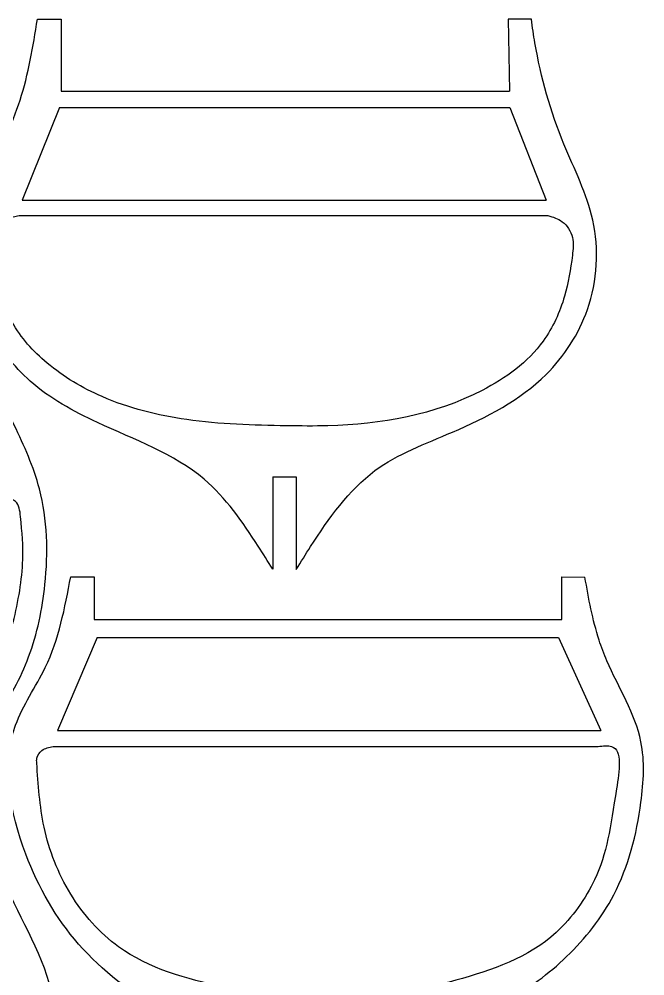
# Model space of a CAD drawing. Header units: millimetres. Extents: x 1 to 583, y -486 to -2.
# Drawn here: x 318.5 to 398.3, y -220.8 to -98.9 of the extents above; entities that cross this region are included whole.
import ezdxf

# ---------------------------------------------------------------- set-up
doc = ezdxf.new("R2010")
doc.units = ezdxf.units.MM
doc.header["$MEASUREMENT"] = 0
doc.layers.add('dibujo', color=10, linetype='Continuous')

msp = doc.modelspace()

# ---------------------------------------------------------------- linework, layer by layer
at = {"layer": 'dibujo'}
for p, q in [((320.79, -98.87), (323.84, -98.87)), ((323.84, -98.87), (323.84, -108.05)), ((383.79, -98.89), (380.82, -98.88)), ((380.82, -98.88), (381, -108.05)), ((323.84, -108.05), (381, -108.05)), ((323.6, -110.14), (318.86, -121.94)), ((323.6, -110.14), (381.04, -110.14)), ((381.04, -110.14), (385.68, -121.94)), ((318.86, -121.94), (385.68, -121.94)), ((318.63, -123.9), (385.9, -123.9)), ((350.8, -157.2), (353.8, -157.2)), ((350.8, -157.2), (350.8, -168.98)), ((353.8, -157.2), (353.8, -169.02)), ((325.04, -169.95), (328.02, -169.95)), ((328.02, -169.95), (328.02, -175.41)), ((387.67, -175.41), (387.67, -169.98)), ((387.67, -169.98), (390.62, -170.02)), ((328.02, -175.41), (387.67, -175.41)), ((328.4, -177.69), (323.34, -189.57)), ((328.4, -177.69), (387.24, -177.69)), ((387.24, -177.69), (392.67, -189.57)), ((323.34, -189.57), (392.67, -189.57)), ((322.79, -191.59), (392.29, -191.59))]:
    msp.add_line(p, q, dxfattribs=at)
for points in [[(350.8, -168.98), (348.95, -166.06), (342.06, -157.53), (328.47, -150.3), (319.87, -145.01), (314.71, -138.25), (312.64, -127.61), (314.89, -118.42), (318.58, -109.2), (320.79, -98.87)], [(353.8, -169.02), (355.64, -166.11), (363.84, -156.43), (373.72, -151.52), (385.66, -144.17), (390.94, -135.88), (391.63, -124.48), (387.94, -114.82), (384.25, -101.9), (383.79, -98.89)], [(385.9, -123.9), (387.73, -124.69), (389.02, -126.69), (389.02, -128.98), (388.02, -134.19), (385.3, -139.91), (377.51, -146.2), (357.85, -150.71), (352.56, -150.71), (339.83, -149.92), (329.03, -146.99), (322.03, -142.71), (317.59, -137.48), (315.64, -128.27), (315.71, -126.91), (316.41, -125.05), (317.91, -124.01), (318.63, -123.9)], [(281.9, -202.99), (284.12, -201.78), (294.86, -197.51), (308.08, -192.36), (315.34, -187.54), (319.67, -180.17), (321.75, -170.94), (321.05, -158.75), (317.84, -150.62), (315.55, -145.67), (314.67, -143.42), (312.7, -135.32)], [(245.15, -159.46), (243.4, -160.12), (242.39, -161.68), (242.12, -164.51), (242.12, -168.72), (243.4, -176.77), (245.96, -183.44), (253.65, -189.48), (273.51, -192.77), (280.92, -193.04), (297.48, -192.13), (308.1, -188.93), (313.22, -185.36), (317.7, -175.76), (318.92, -167.77), (318.64, -162.29), (318, -160.37), (316.72, -159.82), (315.88, -159.46)], [(356.31, -235.23), (349.84, -231.59), (336.86, -225.34), (326.04, -216.77), (319.32, -205.31), (318.01, -188.86), (321.79, -181.53), (325.04, -169.95)], [(359.34, -235.23), (365.12, -232.01), (380.76, -224.04), (388.29, -218.38), (394.29, -210.51), (397.77, -198.69), (397.77, -191.01), (393.43, -180.68), (392.43, -178.02), (390.62, -170.02)], [(392.29, -191.59), (394.03, -191.59), (394.65, -196.98), (391.85, -208.57), (386.97, -215.29), (374.15, -221.39), (367.43, -222.96), (357.66, -223.83), (344.58, -222.26), (331.15, -217.12), (325.04, -210.41), (321.64, -201.86), (320.71, -193.7), (320.72, -193.09), (321.37, -192.1), (322.79, -191.59)], [(282.73, -265.97), (284.73, -264.5), (305.36, -255.46), (313.77, -251.16), (321.16, -240.5), (322.31, -221.74), (315.84, -206.95), (313.58, -197.45)]]:
    msp.add_spline(points, degree=3, dxfattribs=at)

doc.saveas('drawing.dxf')
